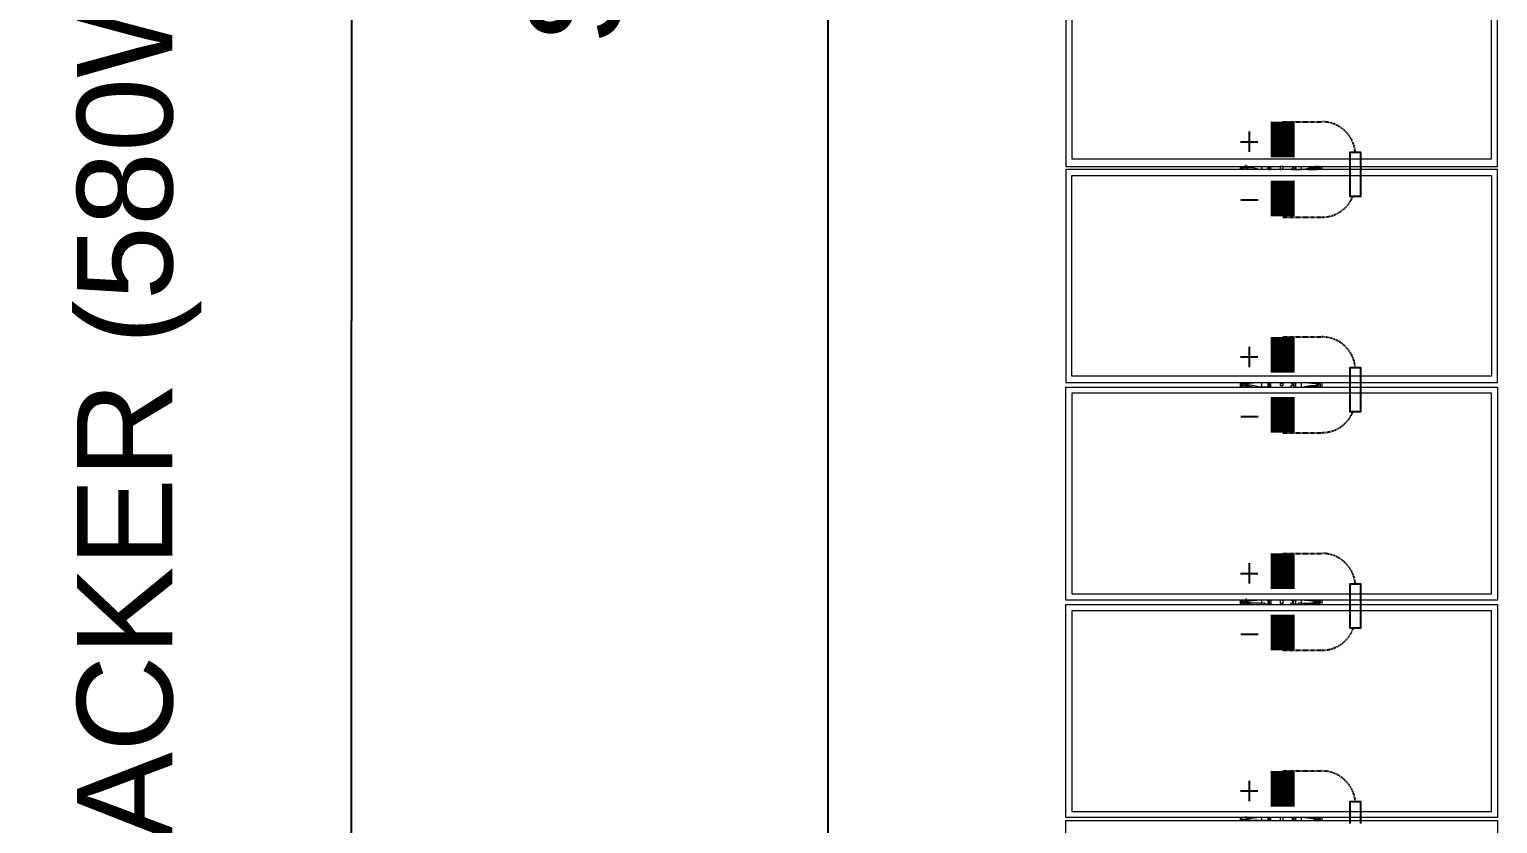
# Model space of a CAD drawing. Header units: feet. Extents: x -13743 to 68376, y -48 to 67763.
# Drawn here: x -280.4 to 27.4, y 65606.8 to 65773.3 of the extents above; entities that cross this region are included whole.
import ezdxf

# ---------------------------------------------------------------- set-up
doc = ezdxf.new("R2010")
doc.units = ezdxf.units.FT
doc.header["$MEASUREMENT"] = 0
doc.linetypes.add('HIDDEN', pattern=[0.375, 0.25, -0.125])
for name, color, linetype in [('E-HARN-COMP', 8, 'Continuous'), ('E-TRNK-CABL-NEG', 6, 'HIDDEN'), ('E-TRUNK-CABLE-POS', 6, 'HIDDEN'), ('G-ANNO-TEXT', 1, 'Continuous'), ('Polarity-Text', 7, 'Continuous')]:
    doc.layers.add(name, color=color, linetype=linetype)
doc.styles.add('NEI-A', font='arial.ttf')

# ---------------------------------------------------------------- blocks, each defined once
blk = doc.blocks.new('A$C4742fff2')
at = {"lineweight": 5}
for points in [[(8.6313, 0.4666), (8.6313, 0), (8.3997, 0), (8.3997, 0.4666)], [(8.8646, 0), (8.6346, 0), (8.6346, 0.4666), (8.8646, 0.4666)], [(9.0996, 0), (8.8696, 0), (8.8696, 0.4666), (9.0996, 0.4666)], [(9.1046, 0), (9.3346, 0), (9.3346, 0.4666), (9.1046, 0.4666)], [(9.338, 0), (9.5696, 0), (9.5696, 0.4666), (9.338, 0.4666)], [(8.858, 0.0067), (8.858, 0.46), (8.6413, 0.46), (8.6413, 0.0067)], [(9.093, 0.0067), (9.093, 0.46), (8.8763, 0.46), (8.8763, 0.0067)], [(9.1113, 0.46), (9.328, 0.46), (9.328, 0.0067), (9.1113, 0.0067)], [(9.5613, 0.0067), (9.5613, 0.46), (9.3463, 0.46), (9.3463, 0.0067)], [(8.633, 0.235), (8.6313, 0.235), (8.6313, 0.2317), (8.6346, 0.2317), (8.6346, 0.2333), (8.6346, 0.235)], [(8.868, 0.235), (8.8663, 0.235), (8.8663, 0.2317), (8.8696, 0.2317), (8.8696, 0.2333), (8.8696, 0.235)], [(9.103, 0.235), (9.1013, 0.235), (9.1013, 0.2317), (9.103, 0.2317), (9.103, 0.2333), (9.1046, 0.2333)], [(9.3363, 0.235), (9.3346, 0.235), (9.3346, 0.2333), (9.3363, 0.2317), (9.338, 0.2317), (9.338, 0.2333), (9.338, 0.235)]]:
    blk.add_lwpolyline(points, close=True, dxfattribs=at)
for points in [[(8.6346, 0.2783), (8.6313, 0.2783)], [(8.633, 0.255), (8.6313, 0.255), (8.6313, 0.265), (8.633, 0.275), (8.633, 0.2733), (8.6313, 0.2733), (8.6313, 0.2717), (8.6313, 0.27)], [(8.633, 0.27), (8.633, 0.2733)], [(8.8696, 0.2783), (8.8646, 0.2783)], [(8.8646, 0.255), (8.8663, 0.255), (8.8663, 0.265), (8.868, 0.275)], [(8.8663, 0.27), (8.8663, 0.2733), (8.868, 0.275), (8.8696, 0.275)], [(8.868, 0.27), (8.868, 0.2733)], [(9.1046, 0.2783), (9.0996, 0.2783)], [(9.0996, 0.27), (9.1013, 0.2717), (9.1013, 0.275), (9.103, 0.275), (9.1046, 0.275)], [(9.1013, 0.255), (9.0996, 0.255), (9.0996, 0.2567), (9.1013, 0.265), (9.103, 0.275)], [(9.103, 0.27), (9.103, 0.2733)], [(9.338, 0.2783), (9.3346, 0.2783)], [(9.3346, 0.27), (9.3346, 0.2717), (9.3363, 0.2717), (9.3363, 0.275), (9.338, 0.275)], [(9.3363, 0.255), (9.3346, 0.255), (9.3346, 0.2567), (9.3363, 0.265), (9.3363, 0.275)], [(9.338, 0.27), (9.338, 0.2733)], [(8.633, 0.2483), (8.6313, 0.2483), (8.6313, 0.255)], [(8.868, 0.2483), (8.8663, 0.2483), (8.8646, 0.2483), (8.8646, 0.25), (8.8663, 0.2517), (8.8663, 0.255)], [(9.1013, 0.2483), (9.0996, 0.2483), (9.0996, 0.255)], [(9.3363, 0.2483), (9.3346, 0.2483), (9.3346, 0.255)], [(8.6346, 0.2483), (8.6313, 0.2483)], [(8.6346, 0.2467), (8.6313, 0.2467), (8.633, 0.2467)], [(8.6313, 0.2467), (8.6313, 0.245), (8.6346, 0.245)], [(8.8696, 0.2483), (8.8646, 0.2483)], [(8.8696, 0.2467), (8.8663, 0.2467), (8.8646, 0.2467)], [(8.8696, 0.245), (8.8663, 0.245), (8.8646, 0.245)], [(8.8663, 0.245), (8.8663, 0.2467)], [(9.1046, 0.2483), (9.0996, 0.2483)], [(9.1046, 0.2467), (9.0996, 0.2467), (9.1013, 0.2467)], [(9.0996, 0.2467), (9.0996, 0.245), (9.1046, 0.245)], [(9.338, 0.2483), (9.3346, 0.2483)], [(9.338, 0.2467), (9.3346, 0.2467), (9.3363, 0.2467)], [(9.3346, 0.2467), (9.3346, 0.245), (9.338, 0.245)], [(8.6346, 0.2233), (8.6346, 0.2217), (8.6313, 0.2217), (8.6313, 0.2233), (8.6313, 0.22), (8.6313, 0.2183)], [(8.8696, 0.2233), (8.8696, 0.2217), (8.8663, 0.2217), (8.8663, 0.2233), (8.8646, 0.2233)], [(8.8663, 0.22), (8.8663, 0.2233)], [(9.1046, 0.2233), (9.103, 0.2217), (9.1013, 0.2217), (9.1013, 0.2233), (9.0996, 0.2233), (9.0996, 0.22), (9.0996, 0.2183)], [(9.338, 0.2233), (9.338, 0.2217), (9.3363, 0.2217), (9.3346, 0.2233), (9.3346, 0.22), (9.3346, 0.2183)], [(8.6346, 0.22), (8.6313, 0.22), (8.633, 0.22)], [(8.6346, 0.2183), (8.6313, 0.2183), (8.6313, 0.2117), (8.6313, 0.2017), (8.633, 0.195), (8.633, 0.1933), (8.6346, 0.1933)], [(8.8663, 0.2117), (8.8663, 0.215), (8.8646, 0.2167), (8.8646, 0.2183), (8.8646, 0.22), (8.8663, 0.22), (8.8696, 0.22)], [(8.8696, 0.2183), (8.8663, 0.2183), (8.8646, 0.2183)], [(8.8646, 0.2117), (8.8663, 0.2117), (8.8663, 0.2017), (8.868, 0.195), (8.868, 0.1933), (8.8696, 0.1933)], [(9.1046, 0.22), (9.0996, 0.22), (9.1013, 0.22)], [(9.1046, 0.2183), (9.0996, 0.2183), (9.0996, 0.2117), (9.1013, 0.2017), (9.1013, 0.195), (9.103, 0.1933), (9.1046, 0.1933)], [(9.338, 0.22), (9.3346, 0.22), (9.3363, 0.22)], [(9.338, 0.2183), (9.3346, 0.2183), (9.3346, 0.2117), (9.3363, 0.2017), (9.3363, 0.1933), (9.3363, 0.1917), (9.338, 0.1917)], [(8.6313, 0.1983), (8.6313, 0.1933), (8.633, 0.1933), (8.633, 0.1917), (8.633, 0.1933), (8.633, 0.1967)], [(8.633, 0.1917), (8.6346, 0.1917)], [(8.8663, 0.1983), (8.8663, 0.195), (8.8663, 0.1933), (8.868, 0.1933), (8.868, 0.1917), (8.8696, 0.1917)], [(8.868, 0.1967), (8.868, 0.1933), (8.868, 0.1917)], [(9.0996, 0.1983), (9.1013, 0.195), (9.1013, 0.1933), (9.103, 0.1933), (9.103, 0.1917), (9.103, 0.1933), (9.103, 0.1967)], [(9.3363, 0.1917), (9.3363, 0.195), (9.3346, 0.195), (9.3346, 0.1983)], [(9.3363, 0.1933), (9.338, 0.1933), (9.338, 0.1967)], [(8.6346, 0.19), (8.6313, 0.19)], [(8.8696, 0.19), (8.8646, 0.19)], [(9.1046, 0.19), (9.0996, 0.19)], [(9.338, 0.19), (9.3346, 0.19)]]:
    blk.add_lwpolyline(points, dxfattribs=at)
at = {"color": 8, "lineweight": 5, "true_color": 0x808080}
for points in [[(8.6346, 0.2767), (8.6313, 0.2767)], [(8.6313, 0.2733), (8.6313, 0.275), (8.633, 0.275), (8.6346, 0.26)], [(8.6313, 0.2633), (8.6313, 0.2717), (8.633, 0.2717)], [(8.6313, 0.2667), (8.6313, 0.27), (8.633, 0.27)], [(8.633, 0.2733), (8.633, 0.2733)], [(8.6346, 0.2717), (8.6346, 0.27), (8.6346, 0.2717), (8.6363, 0.2717)], [(8.8696, 0.2767), (8.8646, 0.2767)], [(8.8646, 0.2733), (8.8663, 0.275), (8.868, 0.275), (8.8696, 0.26)], [(8.8646, 0.2717), (8.8663, 0.2717), (8.8663, 0.27), (8.8646, 0.2633)], [(8.8646, 0.27), (8.8663, 0.27), (8.8663, 0.2683), (8.8646, 0.2667)], [(8.868, 0.2733), (8.868, 0.2733)], [(8.8696, 0.2717), (8.8696, 0.27), (8.8696, 0.2717), (8.8713, 0.2717)], [(9.1046, 0.2767), (9.0996, 0.2767)], [(9.0996, 0.2733), (9.0996, 0.275), (9.103, 0.275), (9.1046, 0.26)], [(9.0996, 0.2717), (9.1013, 0.2717), (9.1013, 0.27), (9.0996, 0.2633)], [(9.0996, 0.2667), (9.0996, 0.27)], [(9.103, 0.2733), (9.103, 0.2733)], [(9.103, 0.2717), (9.1046, 0.27), (9.103, 0.2717), (9.1046, 0.2717)], [(9.338, 0.2767), (9.3346, 0.2767)], [(9.3346, 0.2733), (9.3346, 0.275), (9.3363, 0.275), (9.338, 0.26)], [(9.3346, 0.2633), (9.3346, 0.2717), (9.3363, 0.2717)], [(9.3346, 0.2667), (9.3346, 0.27), (9.3363, 0.27)], [(9.338, 0.2733), (9.338, 0.2733)], [(9.338, 0.2717), (9.338, 0.27), (9.338, 0.2717), (9.3396, 0.2717)], [(8.6346, 0.255), (8.6313, 0.255)], [(8.8696, 0.255), (8.8663, 0.255)], [(9.1046, 0.255), (9.0996, 0.255)], [(9.338, 0.255), (9.3346, 0.255)], [(8.6313, 0.2117), (8.6346, 0.2117)], [(8.6346, 0.2083), (8.633, 0.1933)], [(8.8663, 0.2117), (8.8696, 0.2117)], [(8.8696, 0.2083), (8.868, 0.1933)], [(9.0996, 0.2117), (9.1046, 0.2117)], [(9.1046, 0.2083), (9.103, 0.1933)], [(9.3346, 0.2117), (9.338, 0.2117)], [(9.338, 0.2083), (9.3363, 0.1933)], [(8.6313, 0.205), (8.6313, 0.195), (8.633, 0.195)], [(8.6313, 0.1983), (8.6313, 0.2)], [(8.633, 0.1917), (8.6313, 0.1917), (8.6313, 0.1933)], [(8.633, 0.1933), (8.633, 0.1933)], [(8.6346, 0.1983), (8.6346, 0.195), (8.6346, 0.1967)], [(8.8646, 0.195), (8.8663, 0.195), (8.8663, 0.1967), (8.8646, 0.205)], [(8.8646, 0.1983), (8.8663, 0.1983), (8.8646, 0.2)], [(8.868, 0.1917), (8.8663, 0.1917), (8.8663, 0.1933), (8.8646, 0.1933)], [(8.868, 0.1933), (8.868, 0.1933)], [(8.8696, 0.1983), (8.8696, 0.195), (8.8696, 0.1967)], [(9.0996, 0.195), (9.1013, 0.195), (9.1013, 0.1967), (9.0996, 0.205)], [(9.0996, 0.1983), (9.0996, 0.2)], [(9.103, 0.1917), (9.0996, 0.1917), (9.0996, 0.1933)], [(9.103, 0.195), (9.1046, 0.1983)], [(9.1046, 0.1967), (9.103, 0.195), (9.1046, 0.195)], [(9.103, 0.1933), (9.103, 0.1933)], [(9.3346, 0.205), (9.3346, 0.195), (9.3363, 0.195)], [(9.3363, 0.1983), (9.3346, 0.1983), (9.3346, 0.2)], [(9.3363, 0.1917), (9.3346, 0.1917), (9.3346, 0.1933)], [(9.338, 0.1983), (9.338, 0.195), (9.338, 0.1967)], [(9.338, 0.1933), (9.338, 0.1933)], [(8.6346, 0.19), (8.6313, 0.19)], [(8.8696, 0.19), (8.8646, 0.19)], [(9.1046, 0.19), (9.0996, 0.19)], [(9.338, 0.19), (9.3346, 0.19)]]:
    blk.add_lwpolyline(points, dxfattribs=at)

msp = doc.modelspace()

# ---------------------------------------------------------------- linework, layer by layer
at = {"layer": 'E-HARN-COMP', "const_width": 5}
for points in [[(-17.69, 65746.5), (-17.69, 65753.96)], [(-17.69, 65734.16), (-17.69, 65741.61)], [(-17.69, 65701.4), (-17.69, 65708.86)], [(-17.69, 65688.79), (-17.69, 65696.25)], [(-17.69, 65656.04), (-17.69, 65663.49)], [(-17.69, 65643.18), (-17.69, 65650.64)], [(-17.69, 65610.43), (-17.69, 65617.88)], [(-17.69, 65597.34), (-17.69, 65604.8)]]:
    msp.add_lwpolyline(points, dxfattribs=at)
at = {"layer": 'E-HARN-COMP'}
for points in [[(-1.28, 65742.92), (-1.28, 65747.49), (-3.61, 65747.49), (-3.61, 65742.92)], [(-3.61, 65742.92), (-3.61, 65738.36), (-1.28, 65738.36), (-1.28, 65742.92)], [(-1.28, 65697.82), (-1.28, 65702.38), (-3.61, 65702.38), (-3.61, 65697.82)], [(-3.61, 65697.82), (-3.61, 65693.25), (-1.28, 65693.25), (-1.28, 65697.82)], [(-1.28, 65652.45), (-1.28, 65657.02), (-3.61, 65657.02), (-3.61, 65652.45)], [(-3.61, 65652.45), (-3.61, 65647.89), (-1.28, 65647.89), (-1.28, 65652.45)], [(-1.28, 65606.84), (-1.28, 65611.41), (-3.61, 65611.41), (-3.61, 65606.84)]]:
    msp.add_lwpolyline(points, dxfattribs=at)
at = {"layer": 'E-TRNK-CABL-NEG', "ltscale": 0.1}
for points in [[(-17.69, 65733.96), (-9.46, 65733.96, 0.305811), (-2.94, 65738.36, 0.305811)], [(-17.69, 65688.79), (-9.46, 65688.79, 0.30854), (-2.92, 65693.25, 0.30854)], [(-17.69, 65643.18), (-9.46, 65643.18, 0.318821), (-2.82, 65647.89, 0.318821)]]:
    msp.add_lwpolyline(points, format="xyb", dxfattribs=at)
at = {"layer": 'E-TRUNK-CABLE-POS', "ltscale": 0.1}
for points in [[(-17.69, 65753.96), (-9.46, 65753.96, -0.391396), (-2.45, 65747.49, -0.391396)], [(-17.69, 65708.86), (-9.46, 65708.86, -0.391396), (-2.45, 65702.38, -0.391396)], [(-17.69, 65663.49), (-9.46, 65663.49, -0.391396), (-2.45, 65657.02, -0.391396)], [(-17.69, 65617.88), (-9.46, 65617.88, -0.391396), (-2.45, 65611.41, -0.391396)]]:
    msp.add_lwpolyline(points, format="xyb", dxfattribs=at)
at = {"layer": 'G-ANNO-TEXT', "flags": 128}
for points in [[(-199.17, 63942.19, -0.427062), (-213.39, 63958.01), (-212.82, 65829.2, 0.298343), (-226.46, 65847.71, 0.298343), (-212.82, 65866.22), (-212.82, 67752.07, -0.354962), (-199.17, 67762.56)], [(-99.31, 65150.81, -0.298343), (-112.95, 65169.32), (-112.95, 65829.2, 0.298343), (-126.6, 65847.71, 0.298343), (-112.95, 65866.22), (-112.95, 66521.1, -0.340759), (-99.31, 66541.52)]]:
    msp.add_lwpolyline(points, format="xyb", dxfattribs=at)
at = {"layer": 'Polarity-Text'}
for p, q in [((-26.55, 65749.76), (-22.93, 65749.76)), ((-24.74, 65751.9), (-24.74, 65747.63)), ((-26.47, 65737.56), (-22.85, 65737.56)), ((-24.74, 65706.8), (-24.74, 65702.52)), ((-26.55, 65704.66), (-22.93, 65704.66)), ((-26.47, 65692.19), (-22.85, 65692.19)), ((-24.74, 65661.43), (-24.74, 65657.16)), ((-26.55, 65659.3), (-22.93, 65659.3)), ((-26.47, 65646.58), (-22.85, 65646.58)), ((-24.74, 65615.82), (-24.74, 65611.55)), ((-26.55, 65613.69), (-22.93, 65613.69))]:
    msp.add_line(p, q, dxfattribs=at)

# ---------------------------------------------------------------- block references
at = {"xscale": 194.04614304, "yscale": 194.04614304, "zscale": 194.04614304, "rotation": 90}
msp.add_blockref('A$C4742fff2', (27.37, 63932.6), dxfattribs=at)

# ---------------------------------------------------------------- texts
at = {"layer": 'G-ANNO-TEXT', "char_height": 20, "attachment_point": 3, "rotation": 90, "style": 'NEI-A', "bg_fill": 3, "box_fill_scale": 1.5, "bg_fill_color": 256, "bg_fill_transparency": 0}
for s, insert, width in [('NEXTRACKER (580W) - LONG TRACKER  (78 MODULES)', (-270.43, 66255.21), 831.5345), ('STRING #2 ', (-176.15, 65914.63), 429.1632)]:
    msp.add_mtext(s, dxfattribs=dict(at, insert=insert, width=width))

doc.saveas('drawing.dxf')
